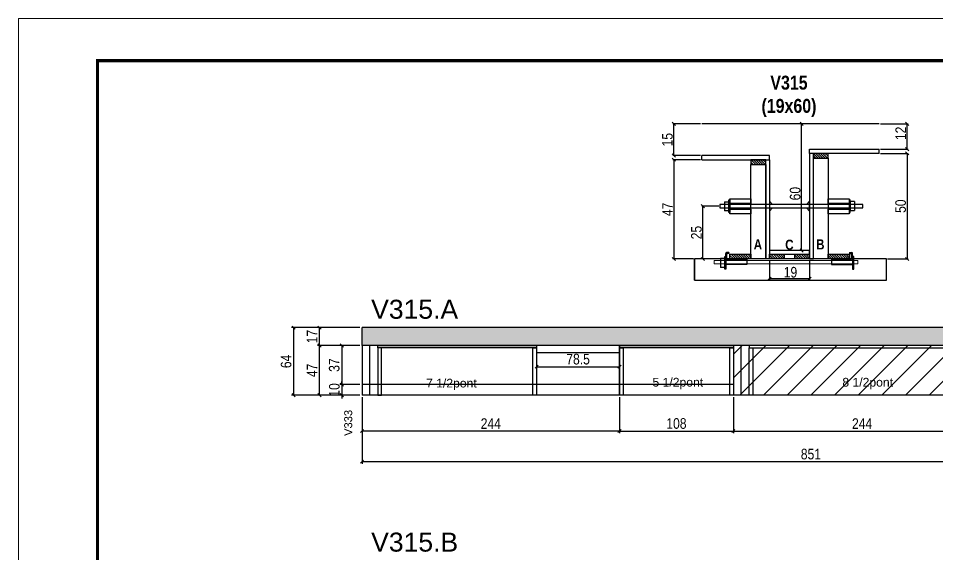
# Model space of a CAD drawing. Extents: x -3394 to 16474, y -5031 to 14397.
# Drawn here: x 7442 to 8314, y 8146 to 8654 of the extents above; entities that cross this region are included whole.
import ezdxf

# ---------------------------------------------------------------- set-up
doc = ezdxf.new("R2010")
doc.units = 0
doc.linetypes.add('DASHED', pattern=[0.75, 0.5, -0.25])
doc.layers.get('0').update_dxf_attribs({"linetype": 'CONTINUOUS'})
doc.layers.get('Defpoints').update_dxf_attribs({"linetype": 'CONTINUOUS'})
for name, color, linetype in [('1HACHURA MADEIRAS', 1, 'CONTINUOUS'), ('barrote', 251, 'CONTINUOUS'), ('COTA', 241, 'CONTINUOUS'), ('detalhes', 4, 'CONTINUOUS'), ('NOMENCLATURA', 7, 'CONTINUOUS'), ('Painéis', 200, 'CONTINUOUS'), ('PONTALETE', 7, 'CONTINUOUS'), ('presilha', 1, 'CONTINUOUS'), ('SARR_2.2x10', 60, 'CONTINUOUS'), ('SARR_2.2x7', 40, 'CONTINUOUS'), ('SARR_3.5x7', 81, 'CONTINUOUS'), ('Tubo de PVC', 51, 'CONTINUOUS')]:
    doc.layers.add(name, color=color, linetype=linetype)
for name, color, linetype, lineweight in [('CONCRETO', 251, 'CONTINUOUS', 25), ('Folhas', 255, 'CONTINUOUS', 9), ('REAPROVEITAMENTO', 251, 'CONTINUOUS', 9), ('SARRAFO DE PRESSAO', 251, 'DASHED', 9), ('SCO-___-LAJ', 2, 'CONTINUOUS', 0)]:
    doc.layers.add(name, color=color, linetype=linetype, lineweight=lineweight)
doc.styles.add('ARIAL', font='arial.ttf')
doc.styles.add('COTA TECNICA', font='techl___.ttf', dxfattribs={"height": 10})
doc.styles.add('COTA TECNICA 2X', font='techl___.ttf', dxfattribs={"height": 10})
doc.styles.add('TECNICA', font='techb___.ttf', dxfattribs={"height": 10})
doc.dimstyles.new('PAINEL', dxfattribs={"dimtxt": 10, "dimasz": 3, "dimexe": 3, "dimexo": 3, "dimgap": 3, "dimtad": 1, "dimdec": 1, "dimzin": 12, "dimdsep": 46, "dimtxsty": 'COTA TECNICA', "dimblk1": 'OBLIQUE', "dimblk2": 'OBLIQUE', "dimsah": 1, "dimcen": 0.9, "dimclrd": 4, "dimclre": 4, "dimclrt": 240, "dimadec": 1, "dimazin": 3, "dimtfac": 1, "dimtdec": 1, "dimtmove": 0, "dimatfit": 3, "dimfxl": 1, "dimtolj": 1, "dimtzin": 12, "dimarcsym": 0})
doc.dimstyles.new('SECAO', dxfattribs={"dimscale": 0.333333, "dimtxt": 5, "dimasz": 9, "dimexe": 3, "dimexo": 3, "dimgap": 3, "dimtad": 1, "dimdec": 1, "dimlfac": 0.5, "dimzin": 12, "dimdsep": 46, "dimtxsty": 'COTA TECNICA 2X', "dimblk1": 'OBLIQUE', "dimblk2": 'OBLIQUE', "dimsah": 1, "dimcen": 0.9, "dimclrd": 4, "dimclre": 4, "dimclrt": 240, "dimadec": 1, "dimazin": 3, "dimtfac": 1, "dimtdec": 1, "dimtmove": 0, "dimatfit": 3, "dimfxl": 1, "dimtolj": 1, "dimtzin": 12, "dimarcsym": 0})

# ---------------------------------------------------------------- blocks, each defined once
blk = doc.blocks.new('9999999999')
at = {"layer": 'Folhas'}
blk.add_lwpolyline([(98138.98, 34190.21), (99623.98, 34190.21), (99623.98, 35240.21), (98138.98, 35240.21)], close=True, dxfattribs=at)
at = {"layer": 'Folhas', "color": 30, "const_width": 3}
blk.add_lwpolyline([(98213.98, 34230.21), (99583.98, 34230.21), (99583.98, 35200.21), (98213.98, 35200.21)], close=True, dxfattribs=at)
blk = doc.blocks.new('_Oblique')
at = {"color": 0, "linetype": 'ByBlock', "lineweight": -2}
blk.add_line((-0.5, -0.5), (0.5, 0.5), dxfattribs=at)
blk = doc.blocks.new('*D609')
at = {"layer": 'COTA', "color": 4, "lineweight": -2, "transparency": 16777216}
for p, q in [((8154.27, 8424.78), (8154.27, 8406.11)), ((8192.27, 8424.78), (8192.27, 8406.11)), ((8192.27, 8407.11), (8154.27, 8407.11))]:
    blk.add_line(p, q, dxfattribs=at)
at = {"layer": 'Defpoints', "color": 0, "transparency": 16777216}
for p in [(8154.27, 8425.78), (8192.27, 8425.78), (8154.27, 8407.11)]:
    blk.add_point(p, dxfattribs=at)
at = {"layer": 'COTA', "color": 4, "lineweight": -2, "transparency": 16777216, "xscale": 3, "yscale": 3, "zscale": 3, "rotation": 180}
blk.add_blockref('_Oblique', (8154.27, 8407.11), dxfattribs=at)
at = {"layer": 'COTA', "color": 4, "lineweight": -2, "transparency": 16777216, "xscale": 3, "yscale": 3, "zscale": 3}
blk.add_blockref('_Oblique', (8192.27, 8407.11), dxfattribs=at)
at = {"layer": 'COTA', "color": 240, "transparency": 16777216, "insert": (8174.17, 8413.19), "char_height": 10, "attachment_point": 5, "style": 'COTA TECNICA 2X'}
blk.add_mtext('\\A1;19', dxfattribs=at)
blk = doc.blocks.new('PRESILHA METÁLICA 1')
at = {"layer": 'presilha'}
for p, q in [((6, 15.5), (7.5, 15.5)), ((6, -2.5), (6, 15.5)), ((7.5, 10.6), (7.5, 19.9)), ((7.5, 15.5), (7.5, -2.5)), ((12, 21), (8.6, 21)), ((9, 11.6), (9, 18.9)), ((12, 19.5), (9.6, 19.5)), ((12, 21), (12, 19.5)), ((0, 13), (6, 13)), ((0, 13), (0, 0)), ((6, 0), (0, 0)), ((6, 13), (6, 0)), ((37.5, 4.1), (7.5, 4.1)), ((37.5, 11), (9.6, 11)), ((37.5, 11), (37.5, 4.1)), ((7.5, -2.5), (6, -2.5))]:
    blk.add_line(p, q, dxfattribs=at)
for centre, radius, start, end in [((8.6, 19.9), 1.14, 90, 180), ((9.6, 18.9), 0.57, 90, 180), ((9.6, 11.6), 0.57, 180, 270)]:
    blk.add_arc(centre, radius, start, end, dxfattribs=at)
blk = doc.blocks.new('PRESILHA METÁLICA 2')
at = {"layer": 'presilha'}
for p, q in [((-30.8, 13.5), (-30.8, 6.6)), ((-30.8, 13.5), (-2.8, 13.5)), ((-5.2, 23.5), (-5.2, 22)), ((-5.2, 23.5), (-1.9, 23.5)), ((-5.2, 22), (-2.8, 22)), ((-2.2, 14.1), (-2.2, 21.4)), ((0.8, 18), (-0.8, 18)), ((-0.8, 18), (-0.8, 0)), ((-0.8, 14.6), (-0.8, 22.4)), ((0.8, 0), (0.8, 18)), ((-30.8, 6.6), (-0.8, 6.6)), ((-0.8, 0), (0.8, 0))]:
    blk.add_line(p, q, dxfattribs=at)
for centre, radius, start, end in [((-2.8, 21.4), 0.57, 0, 90), ((-2.8, 14.1), 0.57, 270, 0), ((-1.9, 22.4), 1.14, 0, 90)]:
    blk.add_arc(centre, radius, start, end, dxfattribs=at)
blk = doc.blocks.new('*D610')
at = {"layer": 'COTA', "color": 4, "lineweight": -2, "transparency": 16777216}
for p, q in [((8088.97, 8519.78), (8062.61, 8519.78)), ((8063.61, 8519.78), (8063.61, 8425.78)), ((8082.21, 8425.78), (8062.61, 8425.78))]:
    blk.add_line(p, q, dxfattribs=at)
at = {"layer": 'Defpoints', "color": 0, "transparency": 16777216}
for p in [(8089.97, 8519.78), (8063.61, 8425.78), (8083.21, 8425.78)]:
    blk.add_point(p, dxfattribs=at)
at = {"layer": 'COTA', "color": 4, "lineweight": -2, "transparency": 16777216, "xscale": 3, "yscale": 3, "zscale": 3}
for p, rotation in [((8063.61, 8519.78), 90), ((8063.61, 8425.78), 270)]:
    blk.add_blockref('_Oblique', p, dxfattribs=dict(at, rotation=rotation))
at = {"layer": 'COTA', "color": 240, "transparency": 16777216, "insert": (8057.54, 8472.78), "char_height": 10, "attachment_point": 5, "rotation": 90, "style": 'COTA TECNICA 2X'}
blk.add_mtext('\\A1;47', dxfattribs=at)
blk = doc.blocks.new('*D611')
at = {"layer": 'COTA', "color": 4, "lineweight": -2, "transparency": 16777216}
for p, q in [((8191.27, 8553.78), (8183.75, 8553.78)), ((8184.75, 8433.78), (8184.75, 8553.78)), ((8183.85, 8433.78), (8183.75, 8433.78))]:
    blk.add_line(p, q, dxfattribs=at)
at = {"layer": 'Defpoints', "color": 0, "transparency": 16777216}
for p in [(8184.75, 8553.78), (8192.27, 8553.78), (8184.85, 8433.78)]:
    blk.add_point(p, dxfattribs=at)
at = {"layer": 'COTA', "color": 4, "lineweight": -2, "transparency": 16777216, "xscale": 3, "yscale": 3, "zscale": 3}
for p, rotation in [((8184.75, 8553.78), 90), ((8184.75, 8433.78), 270)]:
    blk.add_blockref('_Oblique', p, dxfattribs=dict(at, rotation=rotation))
at = {"layer": 'COTA', "color": 240, "transparency": 16777216, "insert": (8178.64, 8487.67), "char_height": 10, "attachment_point": 5, "rotation": 90, "style": 'COTA TECNICA 2X'}
blk.add_mtext('\\A1;60', dxfattribs=at)
blk = doc.blocks.new('*D612')
at = {"layer": 'COTA', "color": 4, "lineweight": -2, "transparency": 16777216}
for p, q in [((8088.97, 8553.78), (8062.61, 8553.78)), ((8063.61, 8523.78), (8063.61, 8553.78)), ((8088.97, 8523.78), (8062.61, 8523.78))]:
    blk.add_line(p, q, dxfattribs=at)
at = {"layer": 'Defpoints', "color": 0, "transparency": 16777216}
for p in [(8063.61, 8553.78), (8089.97, 8553.78), (8089.97, 8523.78)]:
    blk.add_point(p, dxfattribs=at)
at = {"layer": 'COTA', "color": 4, "lineweight": -2, "transparency": 16777216, "xscale": 3, "yscale": 3, "zscale": 3}
for p, rotation in [((8063.61, 8553.78), 90), ((8063.61, 8523.78), 270)]:
    blk.add_blockref('_Oblique', p, dxfattribs=dict(at, rotation=rotation))
at = {"layer": 'COTA', "color": 240, "transparency": 16777216, "insert": (8057.5, 8538.78), "char_height": 10, "attachment_point": 5, "rotation": 90, "style": 'COTA TECNICA 2X'}
blk.add_mtext('\\A1;15', dxfattribs=at)
blk = doc.blocks.new('*D613')
at = {"layer": 'COTA', "color": 4, "lineweight": -2, "transparency": 16777216}
for p, q in [((8259.37, 8525.78), (8285.72, 8525.78)), ((8284.72, 8525.78), (8284.72, 8425.78)), ((8266.13, 8425.78), (8285.72, 8425.78))]:
    blk.add_line(p, q, dxfattribs=at)
at = {"layer": 'Defpoints', "color": 0, "transparency": 16777216}
for p in [(8258.37, 8525.78), (8265.13, 8425.78), (8284.72, 8425.78)]:
    blk.add_point(p, dxfattribs=at)
at = {"layer": 'COTA', "color": 4, "lineweight": -2, "transparency": 16777216, "xscale": 3, "yscale": 3, "zscale": 3}
for p, rotation in [((8284.72, 8525.78), 90), ((8284.72, 8425.78), 270)]:
    blk.add_blockref('_Oblique', p, dxfattribs=dict(at, rotation=rotation))
at = {"layer": 'COTA', "color": 240, "transparency": 16777216, "insert": (8278.61, 8475.78), "char_height": 10, "attachment_point": 5, "rotation": 90, "style": 'COTA TECNICA 2X'}
blk.add_mtext('\\A1;50', dxfattribs=at)
blk = doc.blocks.new('*D614')
at = {"layer": 'COTA', "color": 4, "lineweight": -2, "transparency": 16777216}
for p, q in [((8259.37, 8553.78), (8285.72, 8553.78)), ((8284.72, 8529.78), (8284.72, 8553.78)), ((8259.37, 8529.78), (8285.72, 8529.78))]:
    blk.add_line(p, q, dxfattribs=at)
at = {"layer": 'Defpoints', "color": 0, "transparency": 16777216}
for p in [(8258.37, 8553.78), (8284.72, 8553.78), (8258.37, 8529.78)]:
    blk.add_point(p, dxfattribs=at)
at = {"layer": 'COTA', "color": 4, "lineweight": -2, "transparency": 16777216, "xscale": 3, "yscale": 3, "zscale": 3}
for p, rotation in [((8284.72, 8553.78), 90), ((8284.72, 8529.78), 270)]:
    blk.add_blockref('_Oblique', p, dxfattribs=dict(at, rotation=rotation))
at = {"layer": 'COTA', "color": 240, "transparency": 16777216, "insert": (8278.67, 8544.78), "char_height": 10, "attachment_point": 5, "rotation": 90, "style": 'COTA TECNICA 2X'}
blk.add_mtext('\\A1;12', dxfattribs=at)
blk = doc.blocks.new('*D617')
at = {"layer": 'COTA', "color": 4, "linetype": 'Continuous', "lineweight": -2, "transparency": 16777216}
for p, q in [((7768.02, 8294.74), (7768.02, 8260.77)), ((8012.05, 8294.74), (8012.05, 8260.77)), ((8012.05, 8262.77), (7768.02, 8262.77))]:
    blk.add_line(p, q, dxfattribs=at)
at = {"layer": 'Defpoints', "color": 0, "linetype": 'Continuous', "transparency": 16777216}
for p in [(7768.02, 8296.74), (8012.05, 8296.74), (7768.02, 8262.77)]:
    blk.add_point(p, dxfattribs=at)
at = {"layer": 'COTA', "color": 4, "linetype": 'Continuous', "lineweight": -2, "transparency": 16777216, "xscale": 3, "yscale": 3, "zscale": 3, "rotation": 180}
blk.add_blockref('_Oblique', (7768.02, 8262.77), dxfattribs=at)
at = {"layer": 'COTA', "color": 4, "linetype": 'Continuous', "lineweight": -2, "transparency": 16777216, "xscale": 3, "yscale": 3, "zscale": 3}
blk.add_blockref('_Oblique', (8012.05, 8262.77), dxfattribs=at)
at = {"layer": 'COTA', "color": 240, "linetype": 'Continuous', "transparency": 16777216, "insert": (7890.04, 8269.84), "char_height": 10, "attachment_point": 5, "style": 'COTA TECNICA'}
blk.add_mtext('\\A1;244', dxfattribs=at)
blk = doc.blocks.new('*D618')
at = {"layer": 'COTA', "color": 4, "linetype": 'Continuous', "lineweight": -2, "transparency": 16777216}
for p, q in [((7768.02, 8294.74), (7768.02, 8231.75)), ((8619.05, 8294.74), (8619.05, 8231.75)), ((8619.05, 8233.75), (7768.02, 8233.75))]:
    blk.add_line(p, q, dxfattribs=at)
at = {"layer": 'Defpoints', "color": 0, "linetype": 'Continuous', "transparency": 16777216}
for p in [(7768.02, 8296.74), (8619.05, 8296.74), (7768.02, 8233.75)]:
    blk.add_point(p, dxfattribs=at)
at = {"layer": 'COTA', "color": 4, "linetype": 'Continuous', "lineweight": -2, "transparency": 16777216, "xscale": 3, "yscale": 3, "zscale": 3, "rotation": 180}
blk.add_blockref('_Oblique', (7768.02, 8233.75), dxfattribs=at)
at = {"layer": 'COTA', "color": 4, "linetype": 'Continuous', "lineweight": -2, "transparency": 16777216, "xscale": 3, "yscale": 3, "zscale": 3}
blk.add_blockref('_Oblique', (8619.05, 8233.75), dxfattribs=at)
at = {"layer": 'COTA', "color": 240, "linetype": 'Continuous', "transparency": 16777216, "insert": (8193.54, 8240.88), "char_height": 10, "attachment_point": 5, "style": 'COTA TECNICA'}
blk.add_mtext('\\A1;851', dxfattribs=at)
blk = doc.blocks.new('*D619')
at = {"layer": 'COTA', "color": 4, "linetype": 'Continuous', "lineweight": -2, "transparency": 16777216}
for p, q in [((7766.02, 8343.74), (7725.72, 8343.74)), ((7727.72, 8296.74), (7727.72, 8343.74)), ((7766.02, 8296.74), (7725.72, 8296.74))]:
    blk.add_line(p, q, dxfattribs=at)
at = {"layer": 'Defpoints', "color": 0, "linetype": 'Continuous', "transparency": 16777216}
for p in [(7727.72, 8343.74), (7768.02, 8343.74), (7768.02, 8296.74)]:
    blk.add_point(p, dxfattribs=at)
at = {"layer": 'COTA', "color": 4, "linetype": 'Continuous', "lineweight": -2, "transparency": 16777216, "xscale": 3, "yscale": 3, "zscale": 3}
for p, rotation in [((7727.72, 8343.74), 90), ((7727.72, 8296.74), 270)]:
    blk.add_blockref('_Oblique', p, dxfattribs=dict(at, rotation=rotation))
at = {"layer": 'COTA', "color": 240, "linetype": 'Continuous', "transparency": 16777216, "insert": (7720.65, 8320.24), "char_height": 10, "attachment_point": 5, "rotation": 90, "style": 'COTA TECNICA'}
blk.add_mtext('\\A1;47', dxfattribs=at)
blk = doc.blocks.new('*D620')
at = {"layer": 'COTA', "color": 4, "linetype": 'Continuous', "lineweight": -2, "transparency": 16777216}
for p, q in [((7766.02, 8360.74), (7725.72, 8360.74)), ((7727.72, 8343.74), (7727.72, 8360.74)), ((7766.02, 8343.74), (7725.72, 8343.74))]:
    blk.add_line(p, q, dxfattribs=at)
at = {"layer": 'Defpoints', "color": 0, "linetype": 'Continuous', "transparency": 16777216}
for p in [(7727.72, 8360.74), (7768.02, 8360.74), (7768.02, 8343.74)]:
    blk.add_point(p, dxfattribs=at)
at = {"layer": 'COTA', "color": 4, "linetype": 'Continuous', "lineweight": -2, "transparency": 16777216, "xscale": 3, "yscale": 3, "zscale": 3}
for p, rotation in [((7727.72, 8360.74), 90), ((7727.72, 8343.74), 270)]:
    blk.add_blockref('_Oblique', p, dxfattribs=dict(at, rotation=rotation))
at = {"layer": 'COTA', "color": 240, "linetype": 'Continuous', "transparency": 16777216, "insert": (7720.65, 8352.24), "char_height": 10, "attachment_point": 5, "rotation": 90, "style": 'COTA TECNICA'}
blk.add_mtext('\\A1;17', dxfattribs=at)
blk = doc.blocks.new('*D621')
at = {"layer": 'COTA', "color": 4, "linetype": 'Continuous', "lineweight": -2, "transparency": 16777216}
for p, q in [((7766.02, 8360.74), (7701.16, 8360.74)), ((7703.16, 8360.74), (7703.16, 8296.74)), ((7766.02, 8296.74), (7701.16, 8296.74))]:
    blk.add_line(p, q, dxfattribs=at)
at = {"layer": 'Defpoints', "color": 0, "linetype": 'Continuous', "transparency": 16777216}
for p in [(7768.02, 8360.74), (7703.16, 8296.74), (7768.02, 8296.74)]:
    blk.add_point(p, dxfattribs=at)
at = {"layer": 'COTA', "color": 4, "linetype": 'Continuous', "lineweight": -2, "transparency": 16777216, "xscale": 3, "yscale": 3, "zscale": 3}
for p, rotation in [((7703.16, 8360.74), 90), ((7703.16, 8296.74), 270)]:
    blk.add_blockref('_Oblique', p, dxfattribs=dict(at, rotation=rotation))
at = {"layer": 'COTA', "color": 240, "linetype": 'Continuous', "transparency": 16777216, "insert": (7696.06, 8328.74), "char_height": 10, "attachment_point": 5, "rotation": 90, "style": 'COTA TECNICA'}
blk.add_mtext('\\A1;64', dxfattribs=at)
blk = doc.blocks.new('*D615')
at = {"layer": 'COTA', "color": 4, "linetype": 'Continuous', "lineweight": -2, "transparency": 16777216}
for p, q in [((7933.52, 8334.74), (7933.52, 8321.71)), ((8012.05, 8334.74), (8012.05, 8321.71)), ((7933.52, 8323.71), (8012.05, 8323.71))]:
    blk.add_line(p, q, dxfattribs=at)
at = {"layer": 'Defpoints', "color": 0, "linetype": 'Continuous', "transparency": 16777216}
for p in [(7933.52, 8336.74), (8012.05, 8336.74), (8012.05, 8323.71)]:
    blk.add_point(p, dxfattribs=at)
at = {"layer": 'COTA', "color": 4, "linetype": 'Continuous', "lineweight": -2, "transparency": 16777216, "xscale": 3, "yscale": 3, "zscale": 3, "rotation": 180}
blk.add_blockref('_Oblique', (7933.52, 8323.71), dxfattribs=at)
at = {"layer": 'COTA', "color": 4, "linetype": 'Continuous', "lineweight": -2, "transparency": 16777216, "xscale": 3, "yscale": 3, "zscale": 3}
blk.add_blockref('_Oblique', (8012.05, 8323.71), dxfattribs=at)
at = {"layer": 'COTA', "color": 240, "linetype": 'Continuous', "transparency": 16777216, "insert": (7972.79, 8330.84), "char_height": 10, "attachment_point": 5, "style": 'COTA TECNICA'}
blk.add_mtext('\\A1;78.5', dxfattribs=at)
blk = doc.blocks.new('*D625')
at = {"layer": 'COTA', "color": 4, "linetype": 'Continuous', "lineweight": -2, "transparency": 16777216}
for p, q in [((8120.05, 8294.74), (8120.05, 8260.77)), ((8364.05, 8294.74), (8364.05, 8260.77)), ((8120.05, 8262.77), (8364.05, 8262.77))]:
    blk.add_line(p, q, dxfattribs=at)
at = {"layer": 'Defpoints', "color": 0, "linetype": 'Continuous', "transparency": 16777216}
for p in [(8120.05, 8296.74), (8364.05, 8296.74), (8364.05, 8262.77)]:
    blk.add_point(p, dxfattribs=at)
at = {"layer": 'COTA', "color": 4, "linetype": 'Continuous', "lineweight": -2, "transparency": 16777216, "xscale": 3, "yscale": 3, "zscale": 3, "rotation": 180}
blk.add_blockref('_Oblique', (8120.05, 8262.77), dxfattribs=at)
at = {"layer": 'COTA', "color": 4, "linetype": 'Continuous', "lineweight": -2, "transparency": 16777216, "xscale": 3, "yscale": 3, "zscale": 3}
blk.add_blockref('_Oblique', (8364.05, 8262.77), dxfattribs=at)
at = {"layer": 'COTA', "color": 240, "linetype": 'Continuous', "transparency": 16777216, "insert": (8242.05, 8269.84), "char_height": 10, "attachment_point": 5, "style": 'COTA TECNICA'}
blk.add_mtext('\\A1;244', dxfattribs=at)
blk = doc.blocks.new('*D643')
at = {"layer": 'COTA', "color": 4, "linetype": 'Continuous', "lineweight": -2, "transparency": 16777216}
for p, q in [((8012.05, 8294.74), (8012.05, 8260.77)), ((8120.05, 8294.74), (8120.05, 8260.77)), ((8012.05, 8262.77), (8120.05, 8262.77))]:
    blk.add_line(p, q, dxfattribs=at)
at = {"layer": 'Defpoints', "color": 0, "linetype": 'Continuous', "transparency": 16777216}
for p in [(8012.05, 8296.74), (8120.05, 8296.74), (8120.05, 8262.77)]:
    blk.add_point(p, dxfattribs=at)
at = {"layer": 'COTA', "color": 4, "linetype": 'Continuous', "lineweight": -2, "transparency": 16777216, "xscale": 3, "yscale": 3, "zscale": 3, "rotation": 180}
blk.add_blockref('_Oblique', (8012.05, 8262.77), dxfattribs=at)
at = {"layer": 'COTA', "color": 4, "linetype": 'Continuous', "lineweight": -2, "transparency": 16777216, "xscale": 3, "yscale": 3, "zscale": 3}
blk.add_blockref('_Oblique', (8120.05, 8262.77), dxfattribs=at)
at = {"layer": 'COTA', "color": 240, "linetype": 'Continuous', "transparency": 16777216, "insert": (8066.05, 8269.89), "char_height": 10, "attachment_point": 5, "style": 'COTA TECNICA'}
blk.add_mtext('\\A1;108', dxfattribs=at)
blk = doc.blocks.new('*D644')
at = {"layer": 'COTA', "color": 4, "linetype": 'Continuous', "lineweight": -2, "transparency": 16777216}
for p, q in [((7766.02, 8343.74), (7746.88, 8343.74)), ((7748.88, 8343.74), (7748.88, 8306.74)), ((7766.02, 8306.74), (7746.88, 8306.74))]:
    blk.add_line(p, q, dxfattribs=at)
at = {"layer": 'Defpoints', "color": 0, "linetype": 'Continuous', "transparency": 16777216}
for p in [(7768.02, 8343.74), (7748.88, 8306.74), (7768.02, 8306.74)]:
    blk.add_point(p, dxfattribs=at)
at = {"layer": 'COTA', "color": 4, "linetype": 'Continuous', "lineweight": -2, "transparency": 16777216, "xscale": 3, "yscale": 3, "zscale": 3}
for p, rotation in [((7748.88, 8343.74), 90), ((7748.88, 8306.74), 270)]:
    blk.add_blockref('_Oblique', p, dxfattribs=dict(at, rotation=rotation))
at = {"layer": 'COTA', "color": 240, "linetype": 'Continuous', "transparency": 16777216, "insert": (7741.66, 8325.24), "char_height": 10, "attachment_point": 5, "rotation": 90, "style": 'COTA TECNICA'}
blk.add_mtext('\\A1;37', dxfattribs=at)
blk = doc.blocks.new('*D645')
at = {"layer": 'COTA', "color": 4, "linetype": 'Continuous', "lineweight": -2, "transparency": 16777216}
for p, q in [((7766.02, 8306.74), (7746.88, 8306.74)), ((7748.88, 8306.74), (7748.88, 8309.74)), ((7748.88, 8306.74), (7748.88, 8296.74)), ((7766.02, 8296.74), (7746.88, 8296.74)), ((7748.88, 8296.74), (7748.88, 8293.74))]:
    blk.add_line(p, q, dxfattribs=at)
at = {"layer": 'Defpoints', "color": 0, "linetype": 'Continuous', "transparency": 16777216}
for p in [(7768.02, 8306.74), (7748.88, 8296.74), (7768.02, 8296.74)]:
    blk.add_point(p, dxfattribs=at)
at = {"layer": 'COTA', "color": 4, "linetype": 'Continuous', "lineweight": -2, "transparency": 16777216, "xscale": 3, "yscale": 3, "zscale": 3}
for p, rotation in [((7748.88, 8306.74), 270), ((7748.88, 8296.74), 90)]:
    blk.add_blockref('_Oblique', p, dxfattribs=dict(at, rotation=rotation))
at = {"layer": 'COTA', "color": 240, "linetype": 'Continuous', "transparency": 16777216, "insert": (7741.78, 8301.74), "char_height": 10, "attachment_point": 5, "rotation": 90, "style": 'COTA TECNICA'}
blk.add_mtext('\\A1;10', dxfattribs=at)
blk = doc.blocks.new('*D989')
at = {"layer": 'COTA', "color": 4, "lineweight": -2, "transparency": 16777216}
for p, q in [((8106.19, 8475.78), (8090.13, 8475.78)), ((8091.13, 8425.78), (8091.13, 8475.78)), ((8115.67, 8425.78), (8090.13, 8425.78))]:
    blk.add_line(p, q, dxfattribs=at)
at = {"layer": 'Defpoints', "color": 0, "transparency": 16777216}
for p in [(8091.13, 8475.78), (8107.19, 8475.78), (8116.67, 8425.78)]:
    blk.add_point(p, dxfattribs=at)
at = {"layer": 'COTA', "color": 4, "lineweight": -2, "transparency": 16777216, "xscale": 3, "yscale": 3, "zscale": 3}
for p, rotation in [((8091.13, 8475.78), 90), ((8091.13, 8425.78), 270)]:
    blk.add_blockref('_Oblique', p, dxfattribs=dict(at, rotation=rotation))
at = {"layer": 'COTA', "color": 240, "transparency": 16777216, "insert": (8085.02, 8450.78), "char_height": 10, "attachment_point": 5, "rotation": 90, "style": 'COTA TECNICA 2X'}
blk.add_mtext('\\A1;25', dxfattribs=at)

msp = doc.modelspace()

# ---------------------------------------------------------------- hatches: boundary and pattern name
at = {"layer": 'COTA', "linetype": 'Continuous'}
h = msp.add_hatch(dxfattribs=at)
h.set_pattern_fill('AR-CONC', color=256, scale=0.05)
h.set_pattern_definition([(50, (42.256, -139.326), (9.1092334, -0.7969543), [0.9525, -10.4775]), (355, (42.256, -139.326), (-1.762171, 9.552842), [0.762, -8.382029]), (100.451445, (43.015, -139.392), (7.3470624, 8.7558876), [0.8095004, -8.904512]), (46.1842, (42.256, -136.786), (13.553952, -2.102116), [1.42875, -15.71625]), (96.63556, (43.385, -136.961), (11.870207, 12.371306), [1.214251, -13.35678]), (351.18415, (42.256, -136.786), (11.870207, 12.371306), [1.142998, -12.572987]), (21, (43.526, -137.421), (7.5807196, -5.11326), [0.9525, -10.4775]), (326, (43.526, -137.421), (3.0901014, 9.209398), [0.762, -8.382]), (71.451445, (44.157, -137.847), (10.670821, 4.0961384), [0.8095004, -8.904497]), (37.5, (42.2556, -139.326), (0.1544302, 4.2277519), [0, -8.2804, 0, -8.509, 0, -8.41375]), (7.5, (42.2556, -139.326), (3.3409831, 5.0090287), [0, -4.8514, 0, -8.0899, 0, -3.20675]), (327.5, (39.4235, -139.326), (6.7795298, -0.2864372), [0, -3.175, 0, -9.906, 0, -13.1445]), (317.5, (38.1535, -139.326), (7.406459, 1.2713246), [0, -4.1275, 0, -6.5786, 0, -9.3345])])
h.paths.add_polyline_path([(7768.02, 8360.74), (7768.02, 8343.74), (8619.05, 8343.74), (8619.05, 8360.74)])
at = {"layer": 'REAPROVEITAMENTO', "linetype": 'Continuous'}
h = msp.add_hatch(dxfattribs=at)
h.set_pattern_fill('ANSI31', color=256, scale=5)
h.set_pattern_definition([(45, (-1585, 0), (-11.22532, 11.22532), [])])
h.paths.add_polyline_path([(8120.05, 8343.74), (8120.05, 8296.74), (8364.05, 8296.74), (8364.05, 8343.74)])
at = {"layer": 'SARR_2.2x10'}
h = msp.add_hatch(dxfattribs=at)
h.set_pattern_fill('ANSI31', color=256, scale=0.5, angle=90)
h.set_pattern_definition([(135, (41214.489, -115086.3885), (-1.122532015, -1.122532015), [])])
h.paths.add_polyline_path([(8116.67, 8430.18), (8116.67, 8425.78), (8136.67, 8425.78), (8136.67, 8430.18)])
h = msp.add_hatch(dxfattribs=at)
h.set_pattern_fill('ANSI31', color=256, scale=0.5, angle=90)
h.set_pattern_definition([(135, (41327.689, -115086.3885), (-1.122532015, -1.122532015), [])])
h.paths.add_polyline_path([(8209.87, 8430.18), (8209.87, 8425.78), (8229.87, 8425.78), (8229.87, 8430.18)])
at = {"layer": 'SARR_2.2x7'}
h = msp.add_hatch(dxfattribs=at)
h.set_pattern_fill('ANSI31', color=256, scale=0.5, angle=90)
h.set_pattern_definition([(135, (41218.489, -114990.7885), (-1.122532015, -1.122532015), [])])
h.paths.add_polyline_path([(8195.87, 8525.78), (8195.87, 8521.38), (8209.87, 8521.38), (8209.87, 8525.78)])
h = msp.add_hatch(dxfattribs=at)
h.set_pattern_fill('ANSI31', color=256, scale=0.5, angle=90)
h.set_pattern_definition([(135, (41159.289, -114996.7885), (-1.122532015, -1.122532015), [])])
h.paths.add_polyline_path([(8136.67, 8519.78), (8136.67, 8515.38), (8150.67, 8515.38), (8150.67, 8519.78)])
h = msp.add_hatch(dxfattribs=at)
h.set_pattern_fill('ANSI31', color=256, scale=0.5, angle=90)
h.set_pattern_definition([(135, (41342.089, -115086.3885), (-1.122532015, -1.122532015), [])])
h.paths.add_polyline_path([(8154.27, 8430.18), (8154.27, 8425.78), (8168.27, 8425.78), (8168.27, 8430.18)])
h = msp.add_hatch(dxfattribs=at)
h.set_pattern_fill('ANSI31', color=256, scale=0.5, angle=90)
h.set_pattern_definition([(135, (41366.089, -115086.3885), (-1.122532015, -1.122532015), [])])
h.paths.add_polyline_path([(8178.27, 8430.18), (8178.27, 8425.78), (8192.27, 8425.78), (8192.27, 8430.18)])

# ---------------------------------------------------------------- linework, layer by layer
at = {"layer": '1HACHURA MADEIRAS', "elevation": 0}
for points in [[(8116.67, 8482.69), (8136.67, 8482.69), (8136.67, 8478.29), (8116.67, 8478.29)], [(8209.87, 8482.69), (8229.87, 8482.69), (8229.87, 8478.29), (8209.87, 8478.29)], [(8116.67, 8473.09), (8136.67, 8473.09), (8136.67, 8468.69), (8116.67, 8468.69)], [(8209.87, 8473.09), (8229.87, 8473.09), (8229.87, 8468.69), (8209.87, 8468.69)]]:
    msp.add_lwpolyline(points, close=True, dxfattribs=at)
at = {"layer": 'barrote', "elevation": 0}
msp.add_lwpolyline([(8083.21, 8405.78), (8265.13, 8405.78), (8265.13, 8425.78), (8083.21, 8425.78)], close=True, dxfattribs=at)
at = {"layer": 'CONCRETO', "linetype": 'Continuous'}
msp.add_line((8258.37, 8553.78), (8089.97, 8553.78), dxfattribs=at)
at = {"layer": 'COTA', "linetype": 'Continuous'}
for p in [(7768.02, 8343.74), (8619.05, 8360.74)]:
    msp.add_line(p, (7768.02, 8360.74), dxfattribs=at)
at = {"layer": 'detalhes', "color": 250}
msp.add_line((8083.21, 8405.78), (8083.21, 8425.78), dxfattribs=at)
at = {"layer": 'Painéis', "linetype": 'Continuous'}
for p, q in [((8089.97, 8519.78), (8089.97, 8523.78)), ((8258.37, 8525.78), (8258.37, 8529.78)), ((8619.05, 8343.74), (7768.02, 8343.74)), ((7768.02, 8343.74), (7768.02, 8296.74)), ((8012.05, 8343.74), (8012.05, 8296.74)), ((8012.05, 8343.74), (8012.05, 8296.74)), ((8012.05, 8343.74), (8012.05, 8296.74)), ((8120.05, 8343.74), (8120.05, 8296.74)), ((8120.05, 8306.74), (7768.02, 8306.74)), ((8619.05, 8296.74), (7768.02, 8296.74))]:
    msp.add_line(p, q, dxfattribs=at)
at = {"layer": 'Painéis', "linetype": 'Continuous', "elevation": 0}
for points in [[(8089.97, 8519.78), (8154.27, 8519.78), (8154.27, 8523.78), (8089.97, 8523.78)], [(8258.37, 8525.78), (8192.27, 8525.78), (8192.27, 8529.78), (8258.37, 8529.78)]]:
    msp.add_lwpolyline(points, dxfattribs=at)
for points in [[(8195.87, 8425.78), (8195.87, 8525.78), (8192.27, 8525.78), (8192.27, 8425.78)], [(8150.67, 8425.78), (8150.67, 8519.78), (8154.27, 8519.78), (8154.27, 8425.78)], [(8192.27, 8433.78), (8154.27, 8433.78), (8154.27, 8430.18), (8192.27, 8430.18)]]:
    msp.add_lwpolyline(points, close=True, dxfattribs=at)
at = {"layer": 'presilha'}
for p, q in [((8111.67, 8480.02, 0), (8115.67, 8480.02, 0)), ((8111.67, 8480.02, 0), (8111.67, 8471.36, 0)), ((8115.67, 8481.69, 0), (8116.67, 8481.69, 0)), ((8115.67, 8469.69, 0), (8115.67, 8481.69, 0)), ((8115.67, 8480.02, 0), (8115.67, 8471.36, 0)), ((8116.67, 8481.69, 0), (8116.67, 8469.69, 0)), ((8230.87, 8481.88), (8229.87, 8481.88)), ((8229.87, 8481.88), (8229.87, 8469.88)), ((8230.87, 8469.88), (8230.87, 8481.88)), ((8234.87, 8480.21), (8230.87, 8480.21)), ((8230.87, 8480.21), (8230.87, 8471.55)), ((8234.87, 8480.21), (8234.87, 8471.55)), ((8115.67, 8471.36, 0), (8111.67, 8471.36, 0)), ((8230.87, 8471.55), (8234.87, 8471.55)), ((8116.67, 8469.69, 0), (8115.67, 8469.69, 0)), ((8229.87, 8469.88), (8230.87, 8469.88))]:
    msp.add_line(p, q, dxfattribs=at)
at = {"layer": 'presilha', "elevation": 0}
msp.add_lwpolyline([(8242.65, 8477.28), (8107.19, 8477.28), (8107.19, 8474.28), (8242.65, 8474.28)], close=True, dxfattribs=at)
at = {"layer": 'SARR_2.2x10', "elevation": 0}
for points in [[(8116.67, 8430.18), (8136.67, 8430.18), (8136.67, 8425.78), (8116.67, 8425.78)], [(8209.87, 8430.18), (8229.87, 8430.18), (8229.87, 8425.78), (8209.87, 8425.78)]]:
    msp.add_lwpolyline(points, close=True, dxfattribs=at)
at = {"layer": 'SARR_2.2x7', "ltscale": 25}
for p, q in [((7775.02, 8343.74), (7775.02, 8296.74)), ((8127.05, 8343.74), (8127.05, 8296.74)), ((8012.05, 8336.74), (7933.52, 8336.74))]:
    msp.add_line(p, q, dxfattribs=at)
at = {"layer": 'SARR_2.2x7'}
msp.add_lwpolyline([(8209.87, 8525.78), (8195.87, 8525.78), (8195.87, 8521.38), (8209.87, 8521.38)], close=True, dxfattribs=at)
at = {"layer": 'SARR_2.2x7', "elevation": 0}
for points in [[(8150.67, 8519.78), (8136.67, 8519.78), (8136.67, 8515.38), (8150.67, 8515.38)], [(8154.27, 8430.18), (8168.27, 8430.18), (8168.27, 8425.78), (8154.27, 8425.78)], [(8178.27, 8430.18), (8192.27, 8430.18), (8192.27, 8425.78), (8178.27, 8425.78)]]:
    msp.add_lwpolyline(points, close=True, dxfattribs=at)
at = {"layer": 'SARR_2.2x7', "ltscale": 25, "elevation": 0}
for points in [[(7933.52, 8341.54), (7783.02, 8341.54), (7783.02, 8343.74), (7933.52, 8343.74)], [(8120.05, 8341.54), (8012.05, 8341.54), (8012.05, 8343.74), (8120.05, 8343.74)], [(8135.05, 8341.54), (8364.05, 8341.54), (8364.05, 8343.74), (8135.05, 8343.74)]]:
    msp.add_lwpolyline(points, close=True, dxfattribs=at)
at = {"layer": 'SARR_3.5x7', "elevation": 0}
for points in [[(8136.67, 8515.38), (8150.67, 8515.38), (8150.67, 8425.78), (8136.67, 8425.78)], [(8195.87, 8521.38), (8209.87, 8521.38), (8209.87, 8425.78), (8195.87, 8425.78)], [(7783.02, 8296.74), (7786.52, 8296.74), (7786.52, 8341.54), (7783.02, 8341.54)], [(7933.52, 8296.74), (7930.02, 8296.74), (7930.02, 8341.54), (7933.52, 8341.54)], [(8015.55, 8296.74), (8012.05, 8296.74), (8012.05, 8341.54), (8015.55, 8341.54)], [(8120.05, 8296.74), (8116.55, 8296.74), (8116.55, 8341.54), (8120.05, 8341.54)], [(8138.55, 8296.74), (8135.05, 8296.74), (8135.05, 8341.54), (8138.55, 8341.54)]]:
    msp.add_lwpolyline(points, close=True, dxfattribs=at)
at = {"layer": 'SCO-___-LAJ', "color": 1, "elevation": 0}
msp.add_lwpolyline([(8101.81, 8424.45), (8237.98, 8424.45), (8237.98, 8421.25), (8101.81, 8421.25)], close=True, dxfattribs=at)
at = {"layer": 'Tubo de PVC', "elevation": 0}
msp.add_lwpolyline([(8154.27, 8480.52), (8154.27, 8471.04), (8157.07, 8474.19), (8189.47, 8474.19), (8192.27, 8471.04), (8192.27, 8480.52), (8189.47, 8477.37), (8157.07, 8477.37)], close=True, dxfattribs=at)

# ---------------------------------------------------------------- block references
at = {"layer": 'presilha', "xscale": 0.6666666666666666, "yscale": 0.6666666666666666, "zscale": 0.6666666666666666}
for name, p in [('PRESILHA METÁLICA 1', (8107.8, 8417.81)), ('PRESILHA METÁLICA 2', (8233.54, 8416.15))]:
    msp.add_blockref(name, p, dxfattribs=at)
at = {"layer": 'SARRAFO DE PRESSAO', "color": 6, "linetype": 'ByBlock'}
msp.add_blockref('9999999999', (-90696.77, -26586.53), dxfattribs=at)

# ---------------------------------------------------------------- texts
at = {"layer": 'detalhes', "style": 'TECNICA'}
for s, p in [('A', (8139.29, 8434.8)), ('B', (8198.42, 8434.8)), ('C', (8169.16, 8434.49))]:
    msp.add_text(s, height=9.6, dxfattribs=at).set_placement(p)
at = {"layer": 'NOMENCLATURA', "linetype": 'Continuous', "style": 'ARIAL'}
for s, p in [('V315.A', (7776.63, 8369.15)), ('V315.B', (7776.63, 8148.57))]:
    msp.add_text(s, height=18, dxfattribs=at).set_placement(p)
msp.add_text('V333', height=7.567, rotation=90, dxfattribs=at).set_placement((7758.67, 8258.13))
at = {"layer": 'NOMENCLATURA', "insert": (8172.73, 8599.42), "char_height": 13.2, "attachment_point": 2, "style": 'TECNICA'}
msp.add_mtext_dynamic_manual_height_columns('V315\\P(19x60)', width=13.2, gutter_width=1, heights=[0], dxfattribs=at)
at = {"layer": 'PONTALETE', "linetype": 'Continuous', "style": 'ARIAL'}
for s, p in [('5 1/2pont', (8043.32, 8304.91)), ('8 1/2pont', (8223.33, 8304.91)), ('7 1/2pont', (7828.65, 8304.04))]:
    msp.add_text(s, height=8.25, dxfattribs=at).set_placement(p)

# ---------------------------------------------------------------- dimensions: what is measured, and where the dimension line sits
at = {"layer": 'COTA'}
for base, p1, p2, angle, picture, middle in [((8063.61, 8553.78), (8089.97, 8523.78), (8089.97, 8553.78), 90, '*D612', (8063.61, 8538.78)), ((8184.75, 8553.78), (8184.85, 8433.78), (8192.27, 8553.78), 90, '*D611', (8184.75, 8487.67)), ((8284.72, 8553.78), (8258.37, 8529.78), (8258.37, 8553.78), 90, '*D614', (8284.72, 8544.78)), ((8154.27, 8407.11), (8192.27, 8425.78), (8154.27, 8425.78), 180, '*D609', (8174.17, 8407.11))]:
    dim = msp.add_linear_dim(base=base, p1=p1, p2=p2, angle=angle, dimstyle='SECAO', dxfattribs=at)
    dim.commit()
    dim.dimension.update_dxf_attribs({"geometry": picture, "text_midpoint": middle, "dimtype": 160})
for base, p1, p2, picture, middle in [((8284.72, 8425.78), (8258.37, 8525.78), (8265.13, 8425.78), '*D613', (8278.61, 8475.78)), ((8063.61, 8425.78), (8089.97, 8519.78), (8083.21, 8425.78), '*D610', (8057.54, 8472.78)), ((8091.13, 8475.78), (8116.67, 8425.78), (8107.19, 8475.78), '*D989', (8085.02, 8450.78))]:
    dim = msp.add_linear_dim(base=base, p1=p1, p2=p2, angle=90, dimstyle='SECAO', dxfattribs=at)
    dim.commit()
    dim.dimension.update_dxf_attribs({"geometry": picture, "text_midpoint": middle})
at = {"layer": 'COTA', "linetype": 'Continuous'}
for base, p1, p2, angle, picture, middle in [((7703.16, 8296.74), (7768.02, 8360.74), (7768.02, 8296.74), 90, '*D621', (7696.06, 8328.74)), ((7727.72, 8360.74), (7768.02, 8343.74), (7768.02, 8360.74), 90, '*D620', (7720.65, 8352.24)), ((7727.72, 8343.74), (7768.02, 8296.74), (7768.02, 8343.74), 90, '*D619', (7720.65, 8320.24)), ((7748.88, 8306.74), (7768.02, 8343.74), (7768.02, 8306.74), 90, '*D644', (7741.66, 8325.24)), ((7748.88, 8296.74), (7768.02, 8306.74), (7768.02, 8296.74), 90, '*D645', (7741.78, 8301.74)), ((7768.02, 8262.77), (8012.05, 8296.74), (7768.02, 8296.74), 180, '*D617', (7890.04, 8269.84)), ((7768.02, 8233.75), (8619.05, 8296.74), (7768.02, 8296.74), 180, '*D618', (8193.54, 8240.88))]:
    dim = msp.add_linear_dim(base=base, p1=p1, p2=p2, angle=angle, dimstyle='PAINEL', override={"dimexe": 2, "dimexo": 2, "dimgap": 2, "dimadec": 8, "dimtix": 1, "dimatfit": 2, "dimldrblk": 'Oblique'}, dxfattribs=at)
    dim.commit()
    dim.dimension.update_dxf_attribs({"geometry": picture, "text_midpoint": middle})
for base, p1, p2, picture, middle in [((8012.05, 8323.71), (7933.52, 8336.74), (8012.05, 8336.74), '*D615', (7972.79, 8330.84)), ((8120.05, 8262.77), (8012.05, 8296.74), (8120.05, 8296.74), '*D643', (8066.05, 8269.89)), ((8364.05, 8262.77), (8120.05, 8296.74), (8364.05, 8296.74), '*D625', (8242.05, 8269.84))]:
    dim = msp.add_linear_dim(base=base, p1=p1, p2=p2, dimstyle='PAINEL', override={"dimexe": 2, "dimexo": 2, "dimgap": 2, "dimadec": 8, "dimtix": 1, "dimatfit": 2, "dimldrblk": 'Oblique'}, dxfattribs=at)
    dim.commit()
    dim.dimension.update_dxf_attribs({"geometry": picture, "text_midpoint": middle})

doc.saveas('drawing.dxf')
